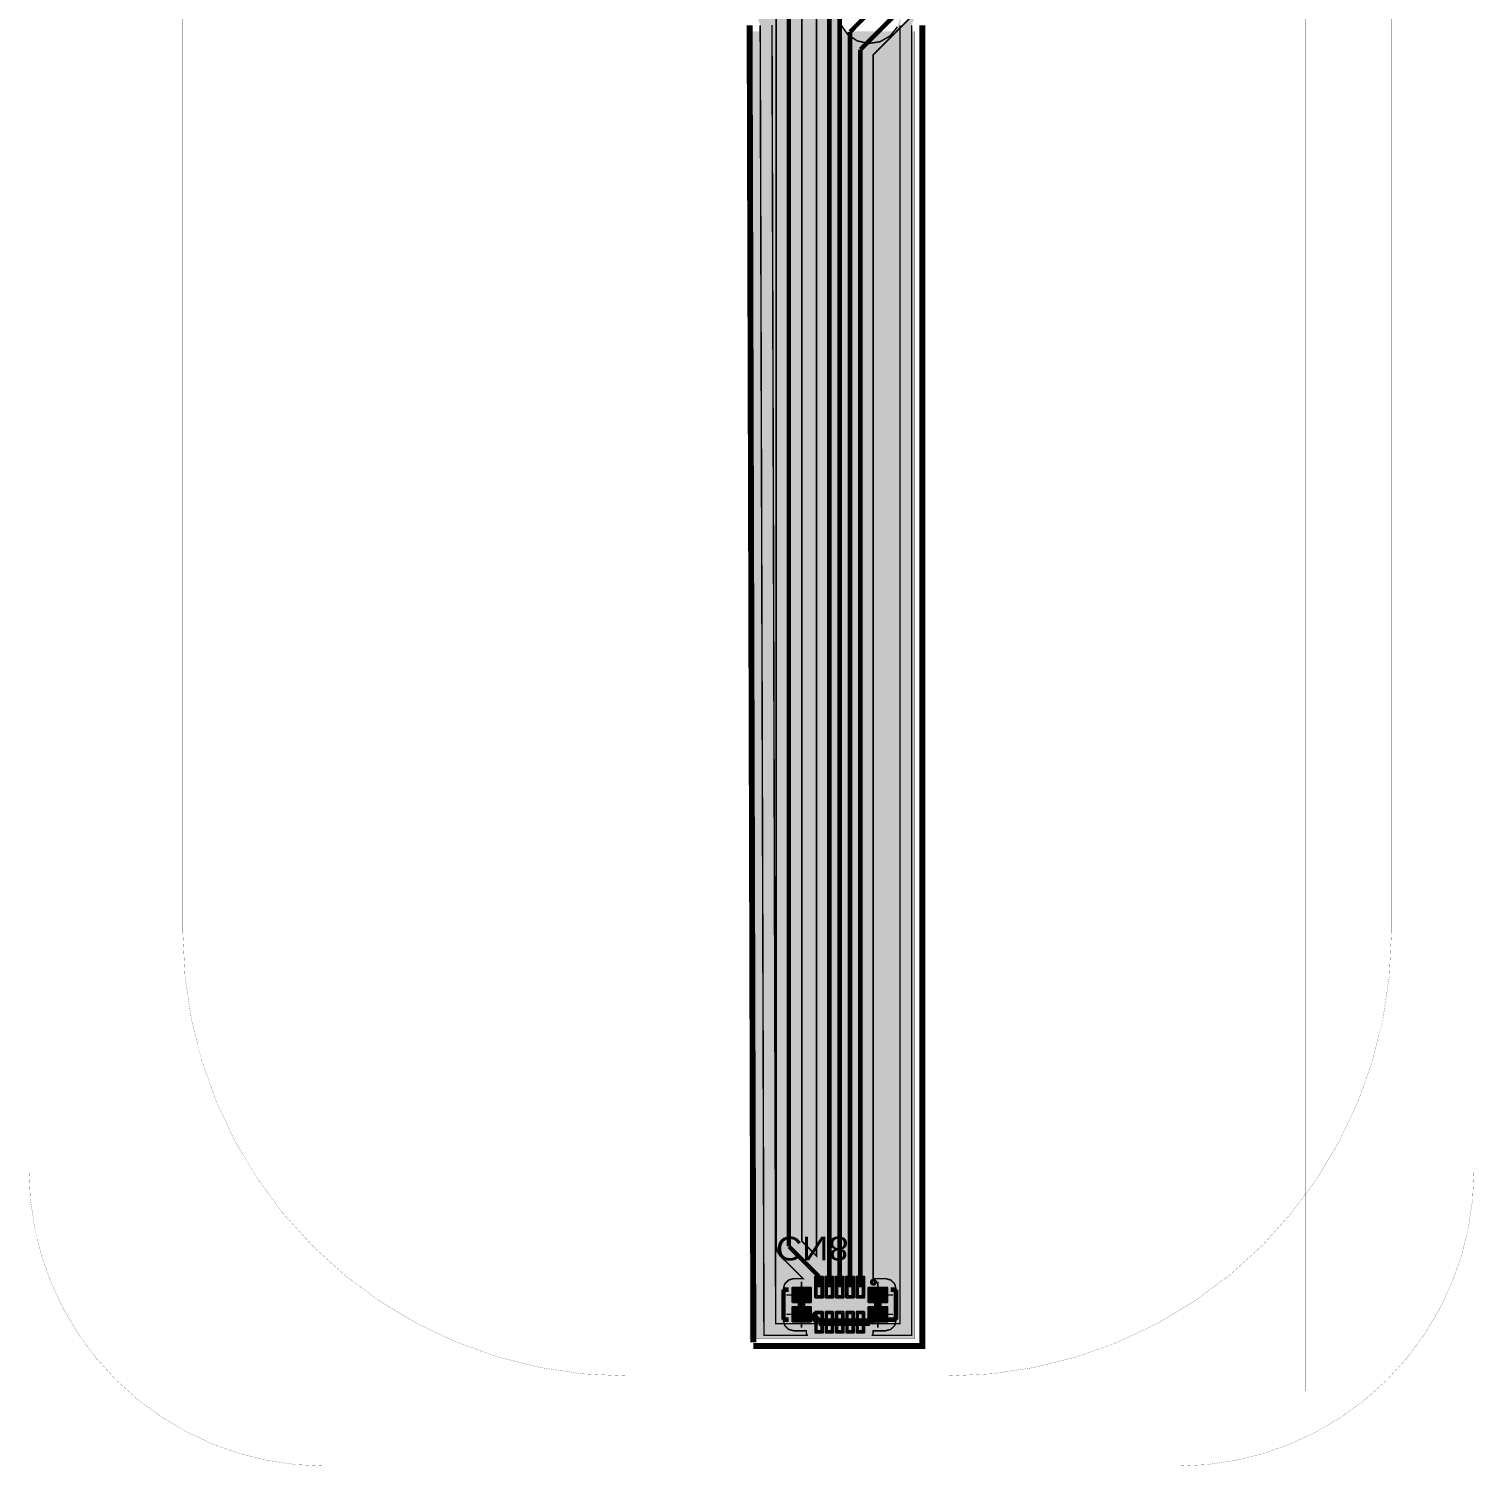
# Model space of a CAD drawing. Header units: millimetres. Extents: x -9 to 41.6, y -83.4 to 3.1.
# Drawn here: x -9.02 to 39.88, y -83.44 to -34.8 of the extents above; entities that cross this region are included whole.
import ezdxf
from ezdxf.enums import TextEntityAlignment as Align

# ---------------------------------------------------------------- set-up
doc = ezdxf.new("R2010")
doc.units = ezdxf.units.MM
doc.header["$MEASUREMENT"] = 0
for name, color, linetype, true_color in [('Board-Outline-Layer', 7, 'Continuous', 0xff00ff), ('Bottom-Layer', 7, 'Continuous', 0x0000ff), ('Bottom-Paste-Mask-Layer', 7, 'Continuous', 0x800000), ('Bottom-Silkscreen-Layer', 7, 'Continuous', 0x66cc33), ('Bottom-Solder-Mask-Layer', 7, 'Continuous', 0xaa00ff), ('Bottom-Stiffener-Layer', 7, 'Continuous', 0xccff00), ('Top-Layer', 7, 'Continuous', 0xff0000), ('Top-Stiffener-Layer', 7, 'Continuous', 0xeee666)]:
    doc.layers.add(name, color=color, linetype=linetype, true_color=true_color)
doc.styles.get("Standard").update_dxf_attribs({"font": 'arial.ttf'})

msp = doc.modelspace()

# ---------------------------------------------------------------- hatches: boundary and pattern name
at = {"layer": 'Bottom-Layer'}
for points in [[(17.283, -78.878), (17.29, -78.949), (17.311, -79.017), (15.852, -79.017), (15.725, -34.67), (15.636, -34.435), (15.415, -34.316), (13.588, -33.966), (11.81, -33.42), (10.102, -32.684), (8.484, -31.767), (6.975, -30.68), (5.593, -29.435), (4.355, -28.048), (3.274, -26.534), (2.364, -24.912), (1.636, -23.2), (1.098, -21.42), (0.756, -19.591), (0.615, -17.737), (0.676, -15.878), (0.939, -14.037), (1.4, -12.235), (2.054, -10.494), (2.893, -8.834), (3.907, -7.275), (5.085, -5.835), (5.333, -5.587), (6.691, -4.369), (8.17, -3.303), (9.755, -2.401), (11.427, -1.673), (13.167, -1.128), (14.956, -0.771), (16.772, -0.607), (18.595, -0.638), (20.405, -0.863), (22.18, -1.28), (23.901, -1.884), (25.547, -2.669), (27.101, -3.624), (28.543, -4.739), (29.859, -6.003), (31.032, -7.399), (32.049, -8.912), (32.9, -10.526), (33.573, -12.22), (34.061, -13.977), (34.061, -21.354), (33.594, -23.047), (32.955, -24.683), (32.152, -26.245), (31.192, -27.716), (30.086, -29.081), (28.846, -30.325), (27.485, -31.434), (26.016, -32.398), (24.457, -33.206), (22.822, -33.85), (21.131, -34.322), (20.929, -34.447), (20.851, -34.671), (20.851, -79.017), (19.522, -79.017), (19.543, -78.949), (19.55, -78.878), (19.55, -78.861), (19.965, -78.861), (20.144, -78.813), (20.275, -78.682), (20.323, -78.503), (20.323, -78.103), (20.317, -78.04), (20.301, -77.978), (20.317, -77.917), (20.323, -77.853), (20.323, -77.453), (20.275, -77.274), (20.144, -77.143), (19.965, -77.095), (19.547, -77.095), (19.547, -35.676), (24.501, -30.721), (24.595, -30.581), (24.628, -30.415), (24.628, -12.192), (24.595, -12.026), (24.501, -11.886), (22.245, -9.629), (22.475, -9.629), (22.757, -9.744), (23.06, -9.721), (23.321, -9.566), (23.485, -9.31), (23.518, -9.008), (23.413, -8.722), (23.191, -8.514), (22.9, -8.427), (22.6, -8.479), (22.355, -8.659), (21.903, -8.659), (21.856, -8.513), (21.752, -8.4), (21.808, -8.078), (21.704, -7.768), (21.464, -7.546), (21.147, -7.465), (20.83, -7.546), (20.59, -7.768), (20.486, -8.078), (20.542, -8.4), (20.49, -8.445), (20.447, -8.498), (20.318, -8.379), (20.147, -8.336), (19.347, -8.336), (19.168, -8.384), (19.037, -8.515), (18.989, -8.694), (18.989, -9.594), (19.037, -9.773), (19.168, -9.904), (19.347, -9.952), (20.147, -9.952), (20.318, -9.909), (20.447, -9.79), (20.576, -9.909), (20.747, -9.952), (21.343, -9.952), (23.762, -12.371), (23.762, -30.236), (20.038, -33.96), (19.899, -33.758), (19.696, -33.62), (19.456, -33.565), (19.214, -33.602), (19.001, -33.724), (18.847, -33.915), (18.847, -33.139), (21.205, -30.78), (21.801, -30.78), (22.042, -30.687), (22.157, -30.457), (22.475, -30.457), (22.757, -30.572), (23.06, -30.549), (23.321, -30.394), (23.485, -30.138), (23.518, -29.836), (23.413, -29.551), (23.191, -29.342), (22.9, -29.255), (22.6, -29.307), (22.355, -29.487), (22.157, -29.487), (22.071, -29.287), (21.885, -29.174), (21.864, -29.066), (21.82, -28.966), (21.758, -28.686), (21.584, -28.458), (21.33, -28.326), (21.044, -28.313), (20.779, -28.421), (20.584, -28.632), (20.497, -28.905), (20.532, -29.189), (20.468, -29.17), (20.401, -29.164), (19.601, -29.164), (19.422, -29.212), (19.291, -29.343), (19.243, -29.522), (19.243, -30.422), (19.291, -30.601), (19.422, -30.732), (19.601, -30.78), (19.98, -30.78), (18.497, -32.264), (18.497, -27.967), (18.464, -27.801), (18.37, -27.66), (11.267, -20.558), (11.263, -20.421), (11.231, -20.287), (11.302, -20.21), (11.348, -20.115), (11.994, -20.115), (12.259, -20.266), (12.564, -20.283), (12.843, -20.161), (13.039, -19.927), (13.109, -19.63), (13.039, -19.333), (12.843, -19.099), (12.564, -18.977), (12.259, -18.994), (11.994, -19.145), (11.364, -19.145), (11.364, -19.108), (11.316, -18.929), (11.185, -18.798), (11.006, -18.75), (10.206, -18.75), (10.035, -18.793), (9.906, -18.912), (9.777, -18.793), (9.606, -18.75), (8.806, -18.75), (8.627, -18.798), (8.496, -18.929), (8.448, -19.108), (8.448, -20.008), (8.496, -20.187), (8.627, -20.318), (8.806, -20.366), (9.606, -20.366), (9.777, -20.323), (9.906, -20.204), (9.94, -20.248), (9.981, -20.287), (9.951, -20.611), (10.079, -20.911), (10.334, -21.114), (10.655, -21.171), (17.63, -28.146), (17.63, -76.327), (17.131, -75.827), (17.131, -32.765), (17.315, -32.504), (17.356, -32.188), (17.245, -31.889), (17.007, -31.676), (16.697, -31.599), (16.388, -31.676), (16.15, -31.889), (16.039, -32.188), (16.08, -32.504), (16.264, -32.765), (16.264, -76.007), (16.297, -76.172), (16.391, -76.313), (17.173, -77.095), (16.865, -77.095), (16.686, -77.143), (16.555, -77.274), (16.507, -77.453), (16.507, -77.853), (16.513, -77.917), (16.529, -77.978), (16.513, -78.04), (16.507, -78.103), (16.507, -78.503), (16.555, -78.682), (16.686, -78.813), (16.865, -78.861), (17.283, -78.861)], [(17.638, -77.693), (17.638, -77.078), (17.788, -77.078), (17.788, -77.693)], [(17.988, -77.693), (17.988, -77.078), (18.139, -77.078), (18.139, -77.693)], [(18.339, -77.693), (18.339, -77.078), (18.489, -77.078), (18.489, -77.693)], [(18.689, -77.693), (18.689, -77.078), (18.839, -77.078), (18.839, -77.693)], [(19.039, -77.693), (19.039, -77.078), (19.189, -77.078), (19.189, -77.693)], [(16.865, -77.853), (16.865, -77.453), (17.385, -77.453), (17.385, -77.853)], [(19.445, -77.853), (19.445, -77.453), (19.965, -77.453), (19.965, -77.853)], [(16.865, -78.503), (16.865, -78.103), (17.385, -78.103), (17.385, -78.503)], [(19.445, -78.503), (19.445, -78.103), (19.965, -78.103), (19.965, -78.503)], [(17.792, -78.263), (17.792, -78.878), (17.642, -78.878), (17.642, -78.263)], [(18.142, -78.263), (18.142, -78.878), (17.992, -78.878), (17.992, -78.263)], [(18.492, -78.263), (18.492, -78.878), (18.342, -78.878), (18.342, -78.263)], [(18.842, -78.263), (18.842, -78.878), (18.692, -78.878), (18.692, -78.263)], [(19.192, -78.263), (19.192, -78.878), (19.042, -78.878), (19.042, -78.263)]]:
    msp.add_hatch(color=256, dxfattribs=at).paths.add_polyline_path(points)
at = {"layer": 'Bottom-Paste-Mask-Layer'}
for points in [[(17.638, -77.693), (17.638, -77.078), (17.788, -77.078), (17.788, -77.693)], [(17.988, -77.693), (17.988, -77.078), (18.139, -77.078), (18.139, -77.693)], [(18.339, -77.693), (18.339, -77.078), (18.489, -77.078), (18.489, -77.693)], [(18.689, -77.693), (18.689, -77.078), (18.839, -77.078), (18.839, -77.693)], [(19.039, -77.693), (19.039, -77.078), (19.189, -77.078), (19.189, -77.693)], [(16.865, -77.853), (16.865, -77.453), (17.385, -77.453), (17.385, -77.853)], [(19.445, -77.853), (19.445, -77.453), (19.965, -77.453), (19.965, -77.853)], [(16.865, -78.503), (16.865, -78.103), (17.385, -78.103), (17.385, -78.503)], [(19.445, -78.503), (19.445, -78.103), (19.965, -78.103), (19.965, -78.503)], [(17.792, -78.263), (17.792, -78.878), (17.642, -78.878), (17.642, -78.263)], [(18.142, -78.263), (18.142, -78.878), (17.992, -78.878), (17.992, -78.263)], [(18.492, -78.263), (18.492, -78.878), (18.342, -78.878), (18.342, -78.263)], [(18.842, -78.263), (18.842, -78.878), (18.692, -78.878), (18.692, -78.263)], [(19.192, -78.263), (19.192, -78.878), (19.042, -78.878), (19.042, -78.263)]]:
    msp.add_hatch(color=256, dxfattribs=at).paths.add_polyline_path(points)
at = {"layer": 'Bottom-Solder-Mask-Layer'}
for points in [[(17.588, -77.744), (17.588, -77.027), (17.839, -77.027), (17.839, -77.744)], [(17.938, -77.744), (17.938, -77.027), (18.189, -77.027), (18.189, -77.744)], [(18.288, -77.744), (18.288, -77.027), (18.539, -77.027), (18.539, -77.744)], [(18.638, -77.744), (18.638, -77.027), (18.889, -77.027), (18.889, -77.744)], [(18.988, -77.744), (18.988, -77.027), (19.239, -77.027), (19.239, -77.744)], [(16.814, -77.904), (16.814, -77.402), (17.436, -77.402), (17.436, -77.904)], [(19.394, -77.904), (19.394, -77.402), (20.016, -77.402), (20.016, -77.904)], [(16.814, -78.554), (16.814, -78.052), (17.436, -78.052), (17.436, -78.554)], [(17.842, -78.212), (17.842, -78.929), (17.591, -78.929), (17.591, -78.212)], [(18.192, -78.212), (18.192, -78.929), (17.941, -78.929), (17.941, -78.212)], [(18.542, -78.212), (18.542, -78.929), (18.291, -78.929), (18.291, -78.212)], [(18.892, -78.212), (18.892, -78.929), (18.641, -78.929), (18.641, -78.212)], [(19.242, -78.212), (19.242, -78.929), (18.991, -78.929), (18.991, -78.212)], [(19.394, -78.554), (19.394, -78.052), (20.016, -78.052), (20.016, -78.554)]]:
    msp.add_hatch(color=256, dxfattribs=at).paths.add_polyline_path(points)
at = {"layer": 'Bottom-Stiffener-Layer'}
msp.add_hatch(color=256, dxfattribs=at).paths.add_polyline_path([(15.368, -79.121), (15.368, -34.876), (20.955, -34.876), (20.955, -79.121)])
at = {"layer": 'Top-Layer'}
msp.add_hatch(color=256, dxfattribs=at).paths.add_polyline_path([(21.043, -33.933), (20.918, -33.973), (20.801, -34.034), (32.084, -22.751), (32.264, -22.481), (32.328, -22.163), (32.328, -22.123), (32.506, -21.791), (32.557, -21.418), (32.474, -21.051), (32.51, -20.955), (32.535, -20.855), (32.755, -20.687), (32.9, -20.452), (32.95, -20.18), (32.95, -19.08), (32.893, -18.791), (32.729, -18.545), (32.483, -18.381), (32.194, -18.323), (30.694, -18.323), (30.404, -18.381), (30.159, -18.545), (29.995, -18.791), (29.937, -19.08), (29.937, -20.18), (30.004, -20.49), (30.192, -20.746), (30.468, -20.902), (30.49, -20.977), (30.518, -21.051), (30.435, -21.497), (30.546, -21.937), (23.449, -29.034), (23.155, -28.897), (22.832, -28.856), (22.513, -28.914), (22.361, -28.762), (22.173, -28.659), (21.956, -28.267), (21.595, -27.999), (21.157, -27.904), (20.718, -27.999), (20.358, -28.267), (20.141, -28.659), (19.884, -28.82), (19.711, -29.07), (19.65, -29.367), (19.65, -30.467), (19.708, -30.757), (19.872, -31.002), (20.117, -31.166), (20.407, -31.224), (21.26, -31.224), (19.31, -33.174), (18.933, -33.291), (18.625, -33.537), (18.429, -33.879), (18.37, -34.269), (18.458, -34.653), (18.68, -34.979), (19.006, -35.201), (19.39, -35.289), (19.78, -35.23), (20.122, -35.034), (20.369, -34.726), (20.486, -34.35), (20.572, -34.263), (20.483, -34.459), (20.453, -34.671), (20.453, -78.619), (16.249, -78.619), (16.124, -34.669), (16.038, -34.321), (15.802, -34.052), (15.469, -33.921), (13.685, -33.58), (11.949, -33.047), (10.281, -32.328), (8.701, -31.433), (7.227, -30.371), (5.878, -29.156), (4.668, -27.801), (3.612, -26.323), (2.724, -24.739), (2.012, -23.069), (1.486, -21.33), (1.152, -19.545), (1.013, -17.734), (1.072, -15.919), (1.328, -14.121), (1.778, -12.361), (2.416, -10.661), (3.234, -9.04), (4.224, -7.517), (5.373, -6.111), (5.615, -5.869), (6.968, -4.658), (8.445, -3.601), (10.028, -2.711), (11.698, -1.998), (13.436, -1.471), (15.221, -1.137), (17.032, -0.998), (18.847, -1.058), (20.645, -1.314), (22.404, -1.765), (24.104, -2.404), (25.725, -3.224), (27.246, -4.216), (28.65, -5.367), (29.921, -6.665), (31.044, -8.093), (32.004, -9.634), (32.791, -11.271), (33.395, -12.983), (33.81, -14.752), (34.029, -16.554), (34.051, -18.37), (33.876, -20.178), (33.505, -21.956), (32.943, -23.683), (32.196, -25.338), (31.273, -26.903), (30.186, -28.357), (28.948, -29.685), (27.572, -30.871), (26.075, -31.899), (24.475, -32.759), (22.791, -33.439), (21.043, -33.933)])
at = {"layer": 'Top-Stiffener-Layer'}
msp.add_hatch(color=256, dxfattribs=at).paths.add_polyline_path([(15.494, -79.121), (15.494, -34.925), (20.955, -34.925), (20.955, -79.121)])

# ---------------------------------------------------------------- linework, layer by layer
at = {"layer": 'Board-Outline-Layer', "const_width": 0.2}
for points in [[(15.494, -79.248), (15.367, -34.671)], [(15.494, -79.375), (21.209, -79.375), (21.209, -34.671)]]:
    msp.add_lwpolyline(points, dxfattribs=at)
at = {"layer": 'Bottom-Layer', "const_width": 0.00508}
msp.add_lwpolyline([(-9.017, -73.439), (-9.017, -6.952, -0.414), (0.983, 3.048), (29.878, 3.048, -0.414), (39.878, -6.952), (39.878, -73.439, -0.414), (29.878, -83.439), (0.983, -83.439, -0.414)], format="xyb", close=True, dxfattribs=at)
msp.add_lwpolyline([(-0.635, -80.899), (-0.635, 0.381), (34.163, 0.381), (34.163, -80.899)], close=True, dxfattribs=at)
at = {"layer": 'Bottom-Layer'}
for points, const_width in [([(17.63, -28.146), (17.63, -76.327), (17.131, -75.827), (17.131, -32.765)], 0.0508), ([(18.064, -27.967), (18.064, -77.386)], 0.15), ([(24.195, -30.415), (19.114, -35.497)], 0.15), ([(20.851, -34.671), (20.851, -79.017), (19.522, -79.017), (19.543, -78.949), (19.55, -78.878), (19.55, -78.861), (19.965, -78.861), (20.144, -78.813), (20.275, -78.682), (20.323, -78.503), (20.323, -78.103), (20.317, -78.04), (20.301, -77.978), (20.317, -77.917), (20.323, -77.853), (20.323, -77.453), (20.275, -77.274), (20.144, -77.143), (19.965, -77.095), (19.547, -77.095), (19.547, -35.676), (24.501, -30.721)], 0.0508), ([(16.697, -32.263), (16.697, -76.007)], 0.15), ([(16.264, -32.765), (16.264, -76.007), (16.297, -76.172), (16.391, -76.313), (17.173, -77.095), (16.865, -77.095), (16.686, -77.143), (16.555, -77.274), (16.507, -77.453), (16.507, -77.853), (16.513, -77.917), (16.529, -77.978), (16.513, -78.04), (16.507, -78.103), (16.507, -78.503), (16.555, -78.682), (16.686, -78.813), (16.865, -78.861), (17.283, -78.861), (17.283, -78.878), (17.29, -78.949), (17.311, -79.017), (15.852, -79.017), (15.725, -34.67)], 0.0508), ([(18.414, -32.96), (18.414, -77.386)], 0.15), ([(19.431, -34.228), (18.764, -34.896)], 0.15), ([(18.764, -34.896), (18.764, -77.386)], 0.15), ([(19.114, -35.497), (19.114, -77.386)], 0.15), ([(16.697, -76.007), (17.713, -77.023)], 0.15), ([(17.125, -77.456), (17.125, -77.197)], 0.0508), ([(17.713, -77.023), (17.713, -77.386)], 0.15), ([(19.705, -77.456), (19.705, -77.197)], 0.0508), ([(16.868, -77.653), (16.609, -77.653)], 0.0508), ([(17.125, -77.653), (17.125, -78.303)], 0.254), ([(19.705, -78.303), (19.705, -77.653)], 0.254), ([(19.962, -77.653), (20.222, -77.653)], 0.0508), ([(17.125, -78.303), (17.449, -78.303)], 0.254), ([(17.449, -78.303), (17.717, -78.571)], 0.254), ([(19.438, -78.571), (19.705, -78.303)], 0.254), ([(16.868, -78.303), (16.609, -78.303)], 0.0508), ([(17.125, -78.501), (17.125, -78.76)], 0.0508), ([(17.717, -78.571), (18.067, -78.571)], 0.254), ([(18.067, -78.571), (18.417, -78.571)], 0.254), ([(18.417, -78.571), (18.767, -78.571)], 0.254), ([(18.767, -78.571), (19.117, -78.571)], 0.254), ([(19.117, -78.571), (19.438, -78.571)], 0.254), ([(19.705, -78.501), (19.705, -78.76)], 0.0508), ([(19.962, -78.303), (20.222, -78.303)], 0.0508)]:
    msp.add_lwpolyline(points, dxfattribs=dict(at, const_width=const_width))
for points in [[(17.638, -77.693), (17.638, -77.078), (17.788, -77.078), (17.788, -77.693)], [(17.988, -77.693), (17.988, -77.078), (18.139, -77.078), (18.139, -77.693)], [(18.339, -77.693), (18.339, -77.078), (18.489, -77.078), (18.489, -77.693)], [(18.689, -77.693), (18.689, -77.078), (18.839, -77.078), (18.839, -77.693)], [(19.039, -77.693), (19.039, -77.078), (19.189, -77.078), (19.189, -77.693)], [(16.865, -77.853), (16.865, -77.453), (17.385, -77.453), (17.385, -77.853)], [(19.445, -77.853), (19.445, -77.453), (19.965, -77.453), (19.965, -77.853)], [(16.865, -78.503), (16.865, -78.103), (17.385, -78.103), (17.385, -78.503)], [(19.445, -78.503), (19.445, -78.103), (19.965, -78.103), (19.965, -78.503)], [(17.792, -78.263), (17.792, -78.878), (17.642, -78.878), (17.642, -78.263)], [(18.142, -78.263), (18.142, -78.878), (17.992, -78.878), (17.992, -78.263)], [(18.492, -78.263), (18.492, -78.878), (18.342, -78.878), (18.342, -78.263)], [(18.842, -78.263), (18.842, -78.878), (18.692, -78.878), (18.692, -78.263)], [(19.192, -78.263), (19.192, -78.878), (19.042, -78.878), (19.042, -78.263)]]:
    msp.add_lwpolyline(points, close=True, dxfattribs=at)
at = {"layer": 'Bottom-Paste-Mask-Layer'}
for points in [[(17.638, -77.693), (17.638, -77.078), (17.788, -77.078), (17.788, -77.693)], [(17.988, -77.693), (17.988, -77.078), (18.139, -77.078), (18.139, -77.693)], [(18.339, -77.693), (18.339, -77.078), (18.489, -77.078), (18.489, -77.693)], [(18.689, -77.693), (18.689, -77.078), (18.839, -77.078), (18.839, -77.693)], [(19.039, -77.693), (19.039, -77.078), (19.189, -77.078), (19.189, -77.693)], [(16.865, -77.853), (16.865, -77.453), (17.385, -77.453), (17.385, -77.853)], [(19.445, -77.853), (19.445, -77.453), (19.965, -77.453), (19.965, -77.853)], [(16.865, -78.503), (16.865, -78.103), (17.385, -78.103), (17.385, -78.503)], [(19.445, -78.503), (19.445, -78.103), (19.965, -78.103), (19.965, -78.503)], [(17.792, -78.263), (17.792, -78.878), (17.642, -78.878), (17.642, -78.263)], [(18.142, -78.263), (18.142, -78.878), (17.992, -78.878), (17.992, -78.263)], [(18.492, -78.263), (18.492, -78.878), (18.342, -78.878), (18.342, -78.263)], [(18.842, -78.263), (18.842, -78.878), (18.692, -78.878), (18.692, -78.263)], [(19.192, -78.263), (19.192, -78.878), (19.042, -78.878), (19.042, -78.263)]]:
    msp.add_lwpolyline(points, close=True, dxfattribs=at)
at = {"layer": 'Bottom-Silkscreen-Layer', "const_width": 0.1}
msp.add_lwpolyline([(19.488, -77.216, 1), (19.628, -77.216), (19.628, -77.216, 1), (19.488, -77.216)], format="xyb", dxfattribs=at)
msp.add_lwpolyline([(19.488, -77.216, 1), (19.628, -77.216), (19.628, -77.216, 1), (19.488, -77.216)], format="xyb", dxfattribs=at)
at = {"layer": 'Bottom-Silkscreen-Layer', "const_width": 0.15}
for points in [[(16.687, -77.47), (16.51, -77.47)], [(16.51, -77.47), (16.51, -78.486)], [(16.687, -77.47), (16.51, -77.47)], [(16.51, -77.47), (16.51, -78.486)], [(20.32, -77.47), (20.143, -77.47)], [(20.32, -77.47), (20.143, -77.47)], [(20.32, -78.486), (20.32, -77.47)], [(20.32, -78.486), (20.32, -77.47)], [(16.51, -78.486), (16.687, -78.486)], [(16.51, -78.486), (16.687, -78.486)], [(20.066, -78.486), (20.32, -78.486)], [(20.066, -78.486), (20.32, -78.486)], [(20.143, -78.486), (20.193, -78.486)], [(20.143, -78.486), (20.193, -78.486)]]:
    msp.add_lwpolyline(points, dxfattribs=at)
at = {"layer": 'Bottom-Solder-Mask-Layer'}
for points in [[(17.588, -77.744), (17.588, -77.027), (17.839, -77.027), (17.839, -77.744)], [(17.938, -77.744), (17.938, -77.027), (18.189, -77.027), (18.189, -77.744)], [(18.288, -77.744), (18.288, -77.027), (18.539, -77.027), (18.539, -77.744)], [(18.638, -77.744), (18.638, -77.027), (18.889, -77.027), (18.889, -77.744)], [(18.988, -77.744), (18.988, -77.027), (19.239, -77.027), (19.239, -77.744)], [(16.814, -77.904), (16.814, -77.402), (17.436, -77.402), (17.436, -77.904)], [(19.394, -77.904), (19.394, -77.402), (20.016, -77.402), (20.016, -77.904)], [(16.814, -78.554), (16.814, -78.052), (17.436, -78.052), (17.436, -78.554)], [(17.842, -78.212), (17.842, -78.929), (17.591, -78.929), (17.591, -78.212)], [(18.192, -78.212), (18.192, -78.929), (17.941, -78.929), (17.941, -78.212)], [(18.542, -78.212), (18.542, -78.929), (18.291, -78.929), (18.291, -78.212)], [(18.892, -78.212), (18.892, -78.929), (18.641, -78.929), (18.641, -78.212)], [(19.242, -78.212), (19.242, -78.929), (18.991, -78.929), (18.991, -78.212)], [(19.394, -78.554), (19.394, -78.052), (20.016, -78.052), (20.016, -78.554)]]:
    msp.add_lwpolyline(points, close=True, dxfattribs=at)
at = {"layer": 'Bottom-Stiffener-Layer', "const_width": 0.00508}
msp.add_lwpolyline([(15.368, -79.121), (15.368, -34.876), (20.955, -34.876), (20.955, -79.121)], close=True, dxfattribs=at)
at = {"layer": 'Top-Layer', "const_width": 0.00508}
msp.add_lwpolyline([(-3.81, -65.391), (-3.81, -15.127, -0.414), (11.19, -0.127), (22.084, -0.127, -0.414), (37.084, -15.127), (37.084, -65.391, -0.414), (22.084, -80.391), (11.19, -80.391, -0.414)], format="xyb", close=True, dxfattribs=at)
at = {"layer": 'Top-Layer', "const_width": 0.0508}
for points in [[(20.453, -34.671), (20.453, -78.619), (16.249, -78.619), (16.124, -34.669)], [(18.458, -34.653), (18.68, -34.979), (19.006, -35.201), (19.39, -35.289), (19.78, -35.23), (20.122, -35.034), (20.369, -34.726)]]:
    msp.add_lwpolyline(points, dxfattribs=at)
at = {"layer": 'Top-Stiffener-Layer', "const_width": 0.00508}
msp.add_lwpolyline([(15.494, -79.121), (15.494, -34.925), (20.955, -34.925), (20.955, -79.121)], close=True, dxfattribs=at)

# ---------------------------------------------------------------- texts
at = {"layer": 'Bottom-Silkscreen-Layer', "text_generation_flag": 2, "width": 1.1}
msp.add_text('CN8', height=0.8001, rotation=-900, dxfattribs=at).set_placement((16.256, -75.438), align=Align.BOTTOM_LEFT)

doc.saveas('drawing.dxf')
